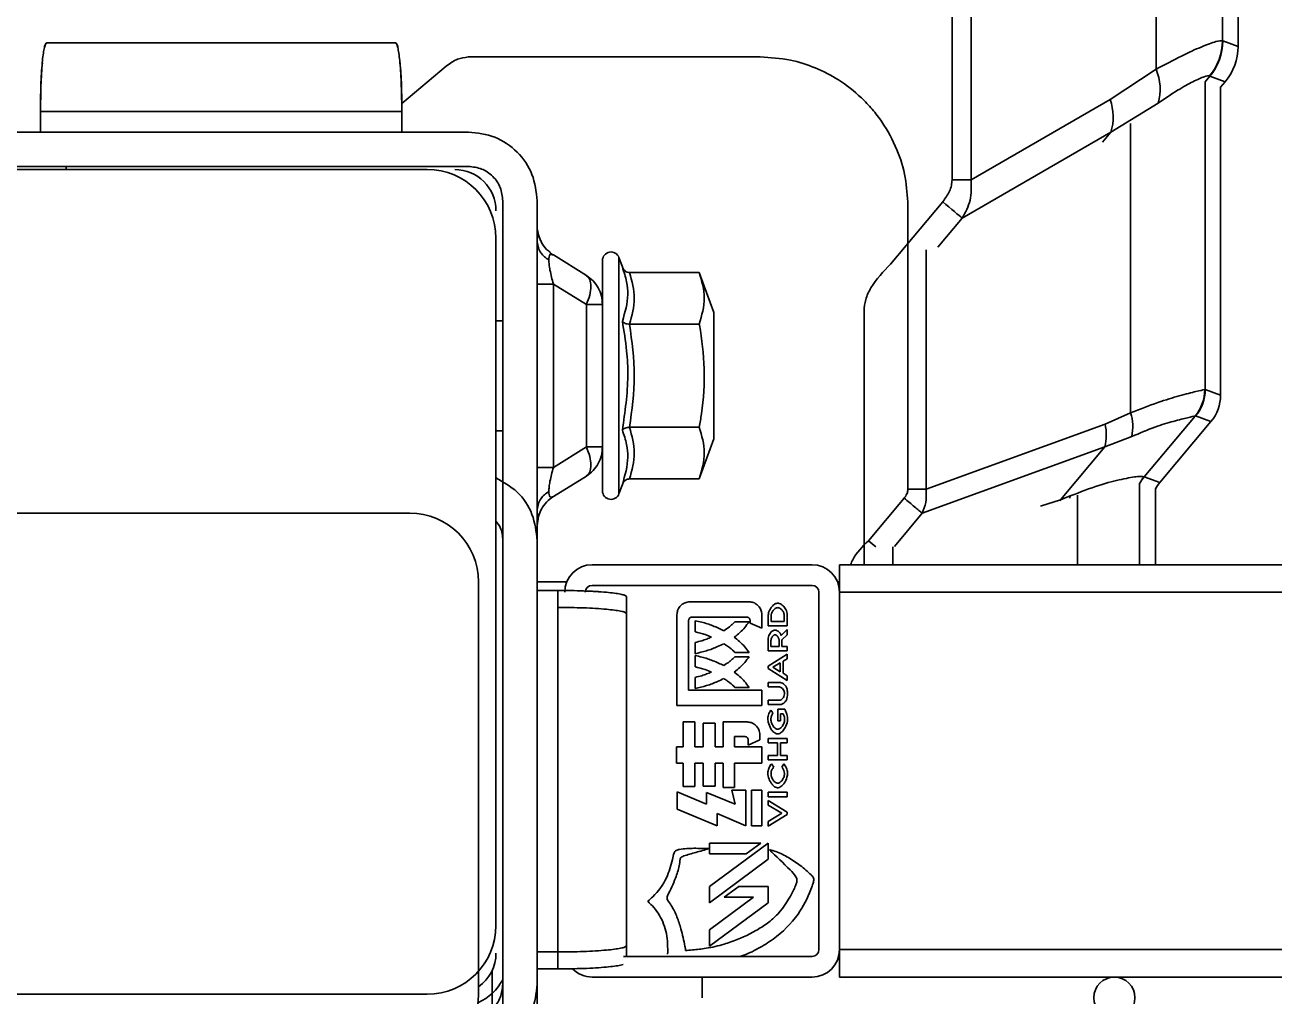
# Model space of a CAD drawing. Header units: millimetres. Extents: x 0 to 420, y 0 to 297.
# Drawn here: x 267.987 to 268.896, y 150.846 to 151.552 of the extents above; entities that cross this region are included whole.
import ezdxf

# ---------------------------------------------------------------- set-up
doc = ezdxf.new("R2010")
doc.units = ezdxf.units.MM

msp = doc.modelspace()

# ---------------------------------------------------------------- linework, layer by layer
at = {"color": 7, "linetype": 'Continuous', "lineweight": 35}
for p, q in [((268.86976, 151.53684), (268.86976, 151.8073)), ((268.81007, 151.5202), (268.81007, 151.76843)), ((268.85837, 151.76843), (268.85837, 151.54103)), ((268.66165, 151.43981), (268.66165, 151.65232)), ((268.67558, 151.43981), (268.67558, 151.65232)), ((268.25661, 151.53958), (268.00282, 151.53958)), ((268.25661, 151.53958), (268.25671, 151.53958)), ((268.85862, 151.54089), (268.85837, 151.54103)), ((268.85862, 151.54089), (268.86976, 151.53684)), ((268.52207, 151.52918), (268.30956, 151.52918)), ((268.2936, 151.52243), (268.26121, 151.49525)), ((268.77678, 151.49824), (268.81007, 151.5202)), ((268.8459, 151.5112), (268.84927, 151.51522)), ((268.8459, 151.51119), (268.8459, 151.28726)), ((268.84927, 151.51522), (268.849, 151.51537)), ((268.84927, 151.51522), (268.86042, 151.51116)), ((268.85704, 151.50714), (268.86042, 151.51116)), ((268.85704, 151.2832), (268.85704, 151.50714)), ((268.67558, 151.43981), (268.77678, 151.49824)), ((268.7773, 151.47442), (268.81155, 151.49557)), ((267.99821, 151.48958), (268.26121, 151.48958)), ((267.99821, 151.48958), (267.99821, 151.47458)), ((268.26121, 151.48958), (268.26121, 151.47458)), ((268.26131, 151.48958), (268.26131, 151.47458)), ((267.94976, 151.47458), (268.30976, 151.47458)), ((268.66908, 151.41195), (268.7773, 151.47442)), ((268.77116, 151.4671), (268.7773, 151.47442)), ((268.7916, 151.27031), (268.7916, 151.4809)), ((268.30976, 151.44958), (267.94976, 151.44958)), ((268.27976, 151.4473), (267.97976, 151.4473)), ((268.01704, 151.44958), (268.01704, 151.4473)), ((268.01704, 151.4473), (268.01704, 151.44958)), ((268.66165, 151.43981), (268.67558, 151.43981)), ((268.33476, 151.42458), (268.33476, 150.85458)), ((268.35976, 151.42458), (268.35976, 150.85458)), ((268.61685, 151.37852), (268.65489, 151.42385)), ((268.62952, 151.21469), (268.62952, 151.42116)), ((268.65126, 151.39071), (268.66908, 151.41195)), ((268.36126, 151.39725), (268.35994, 151.40345)), ((268.32976, 150.8973), (268.32976, 151.3973)), ((268.36225, 151.39555), (268.36046, 151.4004)), ((268.37076, 151.38559), (268.369, 151.38701)), ((268.37099, 151.38522), (268.37152, 151.38521)), ((268.37152, 151.38521), (268.39551, 151.37022)), ((268.42174, 151.37642), (268.41926, 151.38323)), ((268.41926, 151.21137), (268.41926, 151.38323)), ((268.6427, 151.21469), (268.6427, 151.38882)), ((268.40726, 151.34902), (268.40726, 151.38111)), ((268.42695, 151.37235), (268.47769, 151.37235)), ((268.48826, 151.3433), (268.47769, 151.37235)), ((268.37152, 151.36401), (268.37152, 151.23054)), ((268.37152, 151.36401), (268.39551, 151.34902)), ((268.39551, 151.24554), (268.39551, 151.34902)), ((268.39551, 151.34902), (268.40726, 151.34902)), ((268.40726, 151.24554), (268.40726, 151.34902)), ((268.48826, 151.3433), (268.48826, 151.2513)), ((268.59759, 151.1598), (268.59759, 151.34429)), ((268.33476, 151.3373), (268.32976, 151.3373)), ((268.42695, 151.33483), (268.47769, 151.33483)), ((268.84551, 151.28725), (268.8459, 151.28726)), ((268.8459, 151.28726), (268.85704, 151.2832)), ((268.77303, 151.26213), (268.7916, 151.27031)), ((268.8015, 151.22381), (268.83857, 151.26799)), ((268.83857, 151.26799), (268.83889, 151.268)), ((268.83889, 151.268), (268.85003, 151.26394)), ((268.32976, 151.2573), (268.33476, 151.2573)), ((268.42695, 151.25977), (268.47769, 151.25977)), ((268.6427, 151.21469), (268.77303, 151.26213)), ((268.81288, 151.21967), (268.85003, 151.26394)), ((268.47769, 151.22224), (268.48826, 151.2513)), ((268.7729, 151.24564), (268.7924, 151.25304)), ((268.37152, 151.23054), (268.39551, 151.24554)), ((268.39551, 151.24554), (268.40726, 151.24554)), ((268.40726, 151.21348), (268.40726, 151.24554)), ((268.63991, 151.19724), (268.7729, 151.24564)), ((268.7729, 151.24564), (268.74044, 151.20696)), ((268.37152, 151.20934), (268.39551, 151.22434)), ((268.42695, 151.22224), (268.47769, 151.22224)), ((268.80142, 151.22385), (268.8015, 151.22381)), ((268.81288, 151.21967), (268.8015, 151.22381)), ((268.41926, 151.21137), (268.42174, 151.21818)), ((268.75288, 151.1598), (268.75288, 151.21029)), ((268.79817, 151.1598), (268.79817, 151.21924)), ((268.80976, 151.21495), (268.80976, 151.1598)), ((268.60083, 151.17726), (268.62682, 151.20823)), ((268.74044, 151.20696), (268.72606, 151.20234)), ((268.74044, 151.20696), (268.74022, 151.20619)), ((268.74044, 151.20696), (268.74771, 151.20984)), ((268.74771, 151.20984), (268.74731, 151.2083)), ((268.26704, 151.1973), (267.76704, 151.1973)), ((268.36038, 151.19513), (268.35976, 151.18819)), ((268.35994, 151.1911), (268.36126, 151.19731)), ((268.36014, 151.19109), (268.36043, 151.19342)), ((268.36046, 151.19416), (268.36224, 151.199)), ((268.61967, 151.17312), (268.63991, 151.19724)), ((268.33476, 150.8173), (268.33476, 151.1773)), ((268.35976, 151.1773), (268.35976, 150.8173)), ((268.60083, 151.17726), (268.60617, 151.17279)), ((268.61849, 151.1598), (268.61849, 151.17288)), ((268.55976, 151.1598), (268.39976, 151.1598)), ((274.17976, 151.1598), (268.57976, 151.1598)), ((268.57976, 151.1398), (268.57976, 151.1598)), ((268.31704, 150.8473), (268.31704, 151.1473)), ((268.35976, 151.1473), (268.38122, 151.1473)), ((268.38122, 151.1473), (268.35976, 151.1473)), ((268.5783, 151.1473), (268.57976, 151.1473)), ((268.57976, 151.1473), (268.5783, 151.1473)), ((268.37476, 151.14109), (268.35976, 151.14109)), ((268.37476, 151.14109), (268.37999, 151.141)), ((268.37476, 151.14109), (268.37476, 150.87809)), ((268.55976, 151.1448), (268.39976, 151.1448)), ((268.56476, 150.8798), (268.56476, 151.1398)), ((268.57976, 150.8798), (268.57976, 151.1398)), ((274.17976, 151.1398), (268.57976, 151.1398)), ((268.57976, 150.8798), (268.57976, 151.1398)), ((268.42476, 150.8827), (268.42476, 151.13649)), ((268.47085, 151.13281), (268.51389, 151.13281)), ((268.46142, 151.05744), (268.46142, 151.12338)), ((268.51209, 151.12175), (268.47256, 151.12175)), ((268.52324, 151.12338), (268.52324, 151.11369)), ((268.5278, 151.11543), (268.5278, 151.12247)), ((268.52997, 151.11858), (268.52997, 151.12247)), ((268.53958, 151.12278), (268.53958, 151.11858)), ((268.54175, 151.12307), (268.54175, 151.11543)), ((268.46991, 151.11901), (268.46991, 151.0685)), ((268.47462, 151.11095), (268.47462, 151.11909)), ((268.50369, 151.11823), (268.51389, 151.11823)), ((268.51475, 151.11721), (268.51475, 151.11901)), ((268.52324, 151.11369), (268.51475, 151.11721)), ((268.54175, 151.11543), (268.5278, 151.11543)), ((268.53958, 151.11858), (268.52997, 151.11858)), ((268.5374, 151.10831), (268.54175, 151.11277)), ((268.54175, 151.11277), (268.54175, 151.10888)), ((268.47462, 151.09508), (268.47462, 151.10332)), ((268.5278, 151.09715), (268.5278, 151.10513)), ((268.52985, 151.10038), (268.52985, 151.10463)), ((268.53593, 151.10408), (268.53593, 151.10038)), ((268.54175, 151.10888), (268.53787, 151.1051)), ((268.53789, 151.10421), (268.53789, 151.10038)), ((268.47462, 151.08548), (268.47462, 151.09371)), ((268.51389, 151.09603), (268.50369, 151.09603)), ((268.50369, 151.09277), (268.51389, 151.09277)), ((268.54175, 151.09715), (268.5278, 151.09715)), ((268.5278, 151.08601), (268.54175, 151.09475)), ((268.53593, 151.10038), (268.52985, 151.10038)), ((268.53789, 151.10038), (268.54175, 151.10038)), ((268.54175, 151.10038), (268.54175, 151.09715)), ((268.54175, 151.09475), (268.54175, 151.09137)), ((268.5278, 151.08435), (268.5278, 151.08601)), ((268.54175, 151.07561), (268.5278, 151.08435)), ((268.53122, 151.08517), (268.53668, 151.0884)), ((268.53668, 151.08196), (268.53122, 151.08517)), ((268.53668, 151.0884), (268.53668, 151.08196)), ((268.54175, 151.09137), (268.53866, 151.08953)), ((268.53866, 151.08953), (268.53866, 151.08081)), ((268.47462, 151.0697), (268.47462, 151.07785)), ((268.5278, 151.07411), (268.53615, 151.07411)), ((268.5278, 151.07096), (268.5278, 151.07411)), ((268.53866, 151.08081), (268.54175, 151.07902)), ((268.54175, 151.07902), (268.54175, 151.07561)), ((268.46991, 151.0685), (268.52324, 151.0685)), ((268.51389, 151.07056), (268.50369, 151.07056)), ((268.52324, 151.0685), (268.52324, 151.05744)), ((268.53556, 151.07096), (268.5278, 151.07096)), ((268.52324, 151.05744), (268.46142, 151.05744)), ((268.5278, 151.06116), (268.53556, 151.06116)), ((268.5278, 151.05801), (268.5278, 151.06116)), ((268.53615, 151.05801), (268.5278, 151.05801)), ((268.52968, 151.05396), (268.53134, 151.05194)), ((268.53488, 151.05464), (268.53985, 151.05464)), ((268.53488, 151.04619), (268.53488, 151.05464)), ((268.53688, 151.05139), (268.53688, 151.04619)), ((268.53866, 151.05139), (268.53688, 151.05139)), ((268.46596, 151.04544), (268.47436, 151.04544)), ((268.46596, 151.02743), (268.46596, 151.04544)), ((268.47436, 151.04544), (268.47436, 151.02743)), ((268.48046, 151.04458), (268.48921, 151.04458)), ((268.48046, 151.02743), (268.48046, 151.04458)), ((268.48921, 151.04458), (268.48921, 151.02743)), ((268.49496, 151.04544), (268.51243, 151.04544)), ((268.49496, 151.02743), (268.49496, 151.04544)), ((268.53688, 151.04619), (268.53488, 151.04619)), ((268.50336, 151.03472), (268.50336, 151.02743)), ((268.51098, 151.03472), (268.50336, 151.03472)), ((268.52178, 151.03232), (268.51338, 151.02863)), ((268.51338, 151.02863), (268.51338, 151.03206)), ((268.52178, 151.03609), (268.52178, 151.03232)), ((268.5278, 151.0335), (268.54175, 151.0335)), ((268.5278, 151.03035), (268.5278, 151.0335)), ((268.53472, 151.03035), (268.5278, 151.03035)), ((268.53472, 151.02113), (268.53472, 151.03035)), ((268.53678, 151.03035), (268.53678, 151.02113)), ((268.54175, 151.03035), (268.53678, 151.03035)), ((268.54175, 151.0335), (268.54175, 151.03035)), ((268.46107, 151.02743), (268.46596, 151.02743)), ((268.46107, 151.01552), (268.46107, 151.02743)), ((268.47436, 151.02743), (268.48046, 151.02743)), ((268.48921, 151.02743), (268.49496, 151.02743)), ((268.50336, 151.02743), (268.52324, 151.02743)), ((268.52324, 151.02743), (268.52324, 151.01552)), ((268.5278, 151.01798), (268.5278, 151.02113)), ((268.5278, 151.02113), (268.53472, 151.02113)), ((268.53678, 151.02113), (268.54175, 151.02113)), ((268.54175, 151.02113), (268.54175, 151.01798)), ((268.46596, 151.01552), (268.46107, 151.01552)), ((268.46596, 150.99854), (268.46596, 151.01552)), ((268.47436, 151.01552), (268.47436, 150.99854)), ((268.48046, 151.01552), (268.47436, 151.01552)), ((268.48046, 150.99862), (268.48046, 151.01552)), ((268.48921, 151.01552), (268.48921, 150.99862)), ((268.49496, 151.01552), (268.48921, 151.01552)), ((268.49496, 150.99777), (268.49496, 151.01552)), ((268.50336, 151.01552), (268.50336, 150.99777)), ((268.52324, 151.01552), (268.50336, 151.01552)), ((268.54175, 151.01798), (268.5278, 151.01798)), ((268.53033, 151.01495), (268.53188, 151.01246)), ((268.53769, 151.01246), (268.53924, 151.01495)), ((268.46159, 150.9819), (268.46159, 150.99451)), ((268.46159, 150.99451), (268.48285, 150.98568)), ((268.47436, 150.99854), (268.46596, 150.99854)), ((268.48921, 150.99862), (268.48046, 150.99862)), ((268.48285, 150.99417), (268.50371, 150.98568)), ((268.48285, 150.98568), (268.48285, 150.99417)), ((268.50336, 150.99777), (268.49496, 150.99777)), ((268.50131, 150.99588), (268.51151, 150.99588)), ((268.50371, 150.98568), (268.50131, 150.99588)), ((268.51151, 150.99588), (268.51151, 150.9699)), ((268.51559, 150.99588), (268.52322, 150.99588)), ((268.51559, 150.9699), (268.51559, 150.99588)), ((268.52322, 150.99588), (268.52322, 150.9699)), ((268.5278, 150.99426), (268.54175, 150.99426)), ((268.5278, 150.991), (268.5278, 150.99426)), ((268.54175, 150.99426), (268.54175, 150.991)), ((268.54175, 150.991), (268.5278, 150.991)), ((268.5278, 150.98837), (268.54175, 150.97976)), ((268.5278, 150.98485), (268.5278, 150.98837)), ((268.53771, 150.97897), (268.5278, 150.98485)), ((268.49065, 150.9699), (268.46159, 150.9819)), ((268.49065, 150.97873), (268.49065, 150.9699)), ((268.51151, 150.9699), (268.49065, 150.97873)), ((268.5278, 150.97311), (268.53771, 150.97897)), ((268.54175, 150.97821), (268.5278, 150.96959)), ((268.54175, 150.97976), (268.54175, 150.97821)), ((268.52322, 150.9699), (268.51559, 150.9699)), ((268.5278, 150.96959), (268.5278, 150.97311)), ((268.48519, 150.95734), (268.52244, 150.95734)), ((268.48519, 150.94945), (268.48519, 150.95734)), ((268.48519, 150.92577), (268.52777, 150.95734)), ((268.52244, 150.95734), (268.5118, 150.94945)), ((268.52777, 150.95734), (268.52777, 150.94551)), ((268.5118, 150.94945), (268.48519, 150.94945)), ((268.52777, 150.94551), (268.48519, 150.91393)), ((268.48519, 150.91393), (268.48519, 150.92577)), ((268.49584, 150.91788), (268.50648, 150.92577)), ((268.50648, 150.92577), (268.52777, 150.92577)), ((268.52777, 150.92577), (268.52777, 150.91393)), ((268.48519, 150.8942), (268.51712, 150.91788)), ((268.52777, 150.91393), (268.48519, 150.88236)), ((268.51712, 150.91788), (268.49584, 150.91788)), ((268.48519, 150.88236), (268.48519, 150.8942)), ((268.37476, 150.87809), (268.35976, 150.87809)), ((268.37476, 150.87809), (268.37476, 150.86575)), ((268.42246, 150.8748), (268.55976, 150.8748)), ((268.42476, 150.8748), (268.42476, 150.88268)), ((268.57976, 150.8748), (268.57913, 150.8748)), ((274.17976, 150.8798), (268.57976, 150.8798)), ((268.57976, 150.8598), (268.57976, 150.8798)), ((268.32704, 150.86482), (268.32704, 150.83664)), ((268.37476, 150.86575), (268.35976, 150.86575)), ((268.39976, 150.8598), (268.55976, 150.8598)), ((268.47976, 150.8598), (268.47976, 150.8448)), ((274.17976, 150.8598), (268.57976, 150.8598)), ((267.97976, 150.8473), (268.27976, 150.8473))]:
    msp.add_line(p, q, dxfattribs=at)
at = {"color": 7, "linetype": 'Continuous', "lineweight": 35, "flags": 128}
msp.add_lwpolyline([(268.65489, 151.42385), (268.65715, 151.42196), (268.65936, 151.4201), (268.66148, 151.41833), (268.66345, 151.41668), (268.66523, 151.41518), (268.66678, 151.41388), (268.66808, 151.41279), (268.66908, 151.41195)], dxfattribs=at)
at = {"color": 7, "linetype": 'Continuous', "lineweight": 35}
msp.add_circle((268.77976, 150.8448), 0.015, dxfattribs=at)
for centre, radius, start, end in [((268.81831, 151.54112), 0.04006, 320.00758, 359.87308), ((268.81856, 151.54093), 0.04006, 320.05864, 359.94136), ((268.77772, 151.50589), 0.03537, 343.03769, 23.86274), ((268.73875, 151.4855), 0.04011, 343.96572, 18.51635), ((268.27976, 151.3973), 0.05, 0, 90), ((268.29976, 151.4173), 0.03, 0, 90), ((268.41345, 151.38111), 0.00619, 20, 180), ((268.81551, 151.28717), 0.03, 320.25006, 0.14099), ((268.81586, 151.28729), 0.03004, 320.05864, 359.94136), ((268.76016, 151.26019), 0.03303, 347.49811, 17.84278), ((268.73759, 151.25417), 0.03632, 346.42985, 12.66321), ((268.82061, 151.20777), 0.02504, 140.0381, 152.99925), ((268.8207, 151.20774), 0.02503, 140.05776, 153.02961), ((268.41345, 151.21348), 0.00619, 180, 340), ((268.26704, 151.1473), 0.05, 0, 90), ((268.39976, 151.1398), 0.02, 90, 180), ((268.55976, 151.1398), 0.02, 0, 90), ((268.39976, 151.1398), 0.005, 90, 180), ((268.55976, 151.1398), 0.005, 0, 90), ((268.27976, 150.8973), 0.05, 270, 0), ((268.29976, 150.8773), 0.03, 305.17146, 0), ((268.55976, 150.8798), 0.02, 270, 0), ((268.55976, 150.8798), 0.005, 270, 0), ((268.39976, 150.8798), 0.02, 224.10843, 270), ((268.29976, 150.8773), 0.04, 295.59575, 331.04498), ((268.26704, 150.8473), 0.05, 270, 0)]:
    msp.add_arc(centre, radius, start, end, dxfattribs=at)
for centre, major_axis, start_param, end_param in [((268.82971, 151.53688), (0.03765, -0.0137), 5.934618, 6.631752), ((268.827, 151.28323), (0.02823, -0.01028), 5.934618, 6.631752), ((268.83208, 151.2036), (0.02353, -0.00856), 2.793026, 3.019742)]:
    msp.add_ellipse(centre, major_axis=major_axis, ratio=0.998448, start_param=start_param, end_param=end_param, dxfattribs=at)
for points, knots in [([(268.00282, 151.53958), (268.00244, 151.53929), (268.00179, 151.53879), (268.00065, 151.53436), (267.99969, 151.52723), (267.99896, 151.5173), (267.99838, 151.50568), (267.99828, 151.49596), (267.99821, 151.48958)], [0, 0, 0, 0, 0.157309, 0.270586, 0.50035, 0.630794, 0.757716, 1, 1, 1, 1]), ([(268.00102, 151.53516), (268.00128, 151.53626), (268.00189, 151.53888), (268.00254, 151.53932), (268.00291, 151.53958)], [0, 0, 0, 0, 0.418606, 1, 1, 1, 1]), ([(268.26121, 151.48958), (268.26115, 151.49596), (268.26105, 151.50568), (268.26047, 151.5173), (268.25974, 151.52723), (268.25878, 151.53436), (268.25764, 151.53879), (268.25699, 151.53929), (268.25661, 151.53958)], [0, 0, 0, 0, 0.242279, 0.369203, 0.49965, 0.729414, 0.842683, 1, 1, 1, 1]), ([(268.25671, 151.53958), (268.25709, 151.53932), (268.25774, 151.53888), (268.25835, 151.53626), (268.2586, 151.53516)], [0, 0, 0, 0, 0.581362, 1, 1, 1, 1]), ([(268.81007, 151.5202), (268.81648, 151.52363), (268.82905, 151.53036), (268.84392, 151.53696), (268.85488, 151.54104), (268.8572, 151.54103), (268.85837, 151.54103)], [0, 0, 0, 0, 0.245129, 0.480308, 0.739086, 1, 1, 1, 1]), ([(268.30956, 151.52918), (268.30691, 151.52882), (268.30101, 151.52802), (268.29623, 151.52442), (268.2936, 151.52243)], [0, 0, 0, 0, 0.448587, 1, 1, 1, 1]), ([(268.62952, 151.42116), (268.62914, 151.42794), (268.62836, 151.44182), (268.62187, 151.46257), (268.61303, 151.47905), (268.60369, 151.49125), (268.59354, 151.50196), (268.57989, 151.51263), (268.56231, 151.52168), (268.54314, 151.52788), (268.52944, 151.52873), (268.52207, 151.52918)], [0, 0, 0, 0, 0.120461, 0.246403, 0.382818, 0.450919, 0.519058, 0.644752, 0.756806, 0.869265, 1, 1, 1, 1]), ([(267.99831, 151.48958), (267.99838, 151.49594), (267.99848, 151.50564), (267.99905, 151.51737), (267.99945, 151.5224), (267.99966, 151.52496)], [0, 0, 0, 0, 0.484898, 0.738922, 1, 1, 1, 1]), ([(268.25996, 151.52496), (268.26017, 151.5224), (268.26058, 151.51737), (268.26114, 151.50565), (268.26124, 151.49594), (268.26131, 151.48958)], [0, 0, 0, 0, 0.261071, 0.515092, 1, 1, 1, 1]), ([(268.849, 151.51537), (268.84805, 151.51542), (268.84618, 151.51552), (268.83761, 151.51168), (268.82617, 151.50542), (268.81649, 151.49889), (268.81155, 151.49557)], [0, 0, 0, 0, 0.267138, 0.52122, 0.755952, 1, 1, 1, 1]), ([(268.65489, 151.42385), (268.65669, 151.42632), (268.65936, 151.42998), (268.66134, 151.4356), (268.66155, 151.43845), (268.66165, 151.43981)], [0, 0, 0, 0, 0.51551, 0.767405, 1, 1, 1, 1]), ([(268.66908, 151.41195), (268.67137, 151.41616), (268.676, 151.42472), (268.67572, 151.43473), (268.67558, 151.43981)], [0, 0, 0, 0, 0.492397, 1, 1, 1, 1]), ([(268.35976, 151.39464), (268.36027, 151.3918), (268.36118, 151.38673), (268.36606, 151.38302), (268.36821, 151.38139)], [0, 0, 0, 0, 0.559996, 1, 1, 1, 1]), ([(268.36913, 151.38716), (268.36827, 151.38782), (268.36576, 151.38975), (268.36345, 151.39276), (268.36254, 151.39517), (268.36237, 151.39561)], [0, 0, 0, 0, 0.294463, 0.87052, 1, 1, 1, 1]), ([(268.36821, 151.38139), (268.36825, 151.38225), (268.36835, 151.38405), (268.3692, 151.38587), (268.37028, 151.38548), (268.37099, 151.38522)], [0, 0, 0, 0, 0.243902, 0.508229, 1, 1, 1, 1]), ([(268.37152, 151.36401), (268.37061, 151.36737), (268.36932, 151.37215), (268.36835, 151.37817), (268.36825, 151.38035), (268.36821, 151.38139)], [0, 0, 0, 0, 0.5516135, 0.7848249, 1, 1, 1, 1]), ([(268.42174, 151.33686), (268.42365, 151.34334), (268.42644, 151.35279), (268.42504, 151.36616), (268.4229, 151.37281), (268.42174, 151.37642)], [0, 0, 0, 0, 0.499729, 0.72853, 1, 1, 1, 1]), ([(268.42695, 151.37235), (268.4264, 151.37241), (268.42529, 151.37253), (268.42378, 151.37342), (268.42255, 151.37471), (268.42196, 151.37582), (268.42175, 151.3764), (268.42174, 151.37642)], [0, 0, 0, 0, 0.23614, 0.471311, 0.732321, 0.993287, 1, 1, 1, 1]), ([(268.59759, 151.34429), (268.59785, 151.34714), (268.5984, 151.35309), (268.60435, 151.36538), (268.61167, 151.37308), (268.61685, 151.37852)], [0, 0, 0, 0, 0.211639, 0.442849, 1, 1, 1, 1]), ([(268.47769, 151.37235), (268.4795, 151.36621), (268.48318, 151.3537), (268.47954, 151.34119), (268.47769, 151.33483)], [0, 0, 0, 0, 0.491212, 1, 1, 1, 1]), ([(268.42174, 151.25774), (268.42365, 151.27092), (268.42644, 151.29011), (268.42503, 151.31668), (268.4229, 151.32976), (268.42174, 151.33686)], [0, 0, 0, 0, 0.500435, 0.728855, 1, 1, 1, 1]), ([(268.42174, 151.33686), (268.42175, 151.33685), (268.42196, 151.33656), (268.42255, 151.336), (268.42378, 151.33536), (268.42529, 151.33492), (268.4264, 151.33486), (268.42695, 151.33483)], [0, 0, 0, 0, 0.0067129, 0.2676791, 0.5286892, 0.7638601, 1, 1, 1, 1]), ([(268.42695, 151.33483), (268.42866, 151.32234), (268.4321, 151.29732), (268.42867, 151.2723), (268.42695, 151.25977)], [0, 0, 0, 0, 0.499238, 1, 1, 1, 1]), ([(268.47769, 151.33483), (268.47773, 151.33459), (268.47967, 151.32388), (268.48228, 151.30214), (268.48066, 151.27713), (268.47825, 151.26307), (268.47769, 151.25977)], [0, 0, 0, 0, 0.009604, 0.432631, 0.866873, 1, 1, 1, 1]), ([(268.7916, 151.27031), (268.79842, 151.27298), (268.81189, 151.27825), (268.82804, 151.28299), (268.84061, 151.28619), (268.84383, 151.28689), (268.84551, 151.28725)], [0, 0, 0, 0, 0.238868, 0.471709, 0.726257, 1, 1, 1, 1]), ([(268.83857, 151.26799), (268.83714, 151.2677), (268.83438, 151.26715), (268.82359, 151.26446), (268.80978, 151.26036), (268.79821, 151.25549), (268.7924, 151.25304)], [0, 0, 0, 0, 0.27715, 0.53382, 0.766156, 1, 1, 1, 1]), ([(268.42174, 151.25774), (268.42175, 151.25775), (268.42196, 151.25804), (268.42255, 151.25859), (268.42378, 151.25923), (268.42529, 151.25968), (268.4264, 151.25974), (268.42695, 151.25977)], [0, 0, 0, 0, 0.0067129, 0.2676791, 0.5286892, 0.7638601, 1, 1, 1, 1]), ([(268.42174, 151.21818), (268.42365, 151.22486), (268.42644, 151.23459), (268.42504, 151.24779), (268.4229, 151.25424), (268.42174, 151.25774)], [0, 0, 0, 0, 0.499729, 0.72853, 1, 1, 1, 1]), ([(268.47769, 151.25977), (268.4795, 151.25363), (268.48318, 151.24112), (268.47954, 151.22861), (268.47769, 151.22224)], [0, 0, 0, 0, 0.491212, 1, 1, 1, 1]), ([(268.36821, 151.21317), (268.36825, 151.21421), (268.36835, 151.21638), (268.36932, 151.2224), (268.37061, 151.22718), (268.37152, 151.23054)], [0, 0, 0, 0, 0.215184, 0.448387, 1, 1, 1, 1]), ([(268.32976, 151.22291), (268.33518, 151.21987), (268.34632, 151.21363), (268.35747, 151.19684), (268.359, 151.18381), (268.35976, 151.1773)], [0, 0, 0, 0, 0.321257, 0.660629, 1, 1, 1, 1]), ([(268.42174, 151.21818), (268.42175, 151.21819), (268.42196, 151.21878), (268.42255, 151.21989), (268.42378, 151.22117), (268.42529, 151.22206), (268.4264, 151.22218), (268.42695, 151.22224)], [0, 0, 0, 0, 0.0067129, 0.2676791, 0.5286892, 0.7638601, 1, 1, 1, 1]), ([(268.74771, 151.20984), (268.75493, 151.21264), (268.76932, 151.21822), (268.78603, 151.2223), (268.79783, 151.22429), (268.80024, 151.224), (268.80142, 151.22385)], [0, 0, 0, 0, 0.2476176, 0.4930797, 0.7511019, 1, 1, 1, 1]), ([(268.35976, 151.19992), (268.36027, 151.20276), (268.36118, 151.20782), (268.36606, 151.21153), (268.36821, 151.21317)], [0, 0, 0, 0, 0.559996, 1, 1, 1, 1]), ([(268.37152, 151.20934), (268.37061, 151.20899), (268.36932, 151.2085), (268.36835, 151.2105), (268.36825, 151.2123), (268.36821, 151.21317)], [0, 0, 0, 0, 0.5516135, 0.7848249, 1, 1, 1, 1]), ([(268.62952, 151.21469), (268.62948, 151.21414), (268.6294, 151.213), (268.62863, 151.21072), (268.62755, 151.20924), (268.62682, 151.20823)], [0, 0, 0, 0, 0.232062, 0.478453, 1, 1, 1, 1]), ([(268.6427, 151.21469), (268.6407, 151.21469), (268.63675, 151.21469), (268.63191, 151.21469), (268.62952, 151.21469)], [0, 0, 0, 0, 0.5069628, 1, 1, 1, 1]), ([(268.63991, 151.19724), (268.64095, 151.19978), (268.64318, 151.20521), (268.64287, 151.21139), (268.6427, 151.21469)], [0, 0, 0, 0, 0.466493, 1, 1, 1, 1]), ([(268.36074, 151.19486), (268.36137, 151.1967), (268.36269, 151.20054), (268.36642, 151.20559), (268.36982, 151.20809), (268.37152, 151.20934)], [0, 0, 0, 0, 0.315477, 0.657739, 1, 1, 1, 1]), ([(268.63991, 151.19724), (268.63917, 151.19787), (268.63764, 151.19914), (268.63441, 151.20186), (268.63072, 151.20495), (268.6281, 151.20715), (268.62682, 151.20823)], [0, 0, 0, 0, 0.245847, 0.499999, 0.754151, 1, 1, 1, 1]), ([(268.32976, 151.1915), (268.33092, 151.19001), (268.33409, 151.1859), (268.3345, 151.18064), (268.33476, 151.1773)], [0, 0, 0, 0, 0.363654, 1, 1, 1, 1]), ([(268.58772, 151.1598), (268.58824, 151.16102), (268.59108, 151.1678), (268.59644, 151.173), (268.60083, 151.17726)], [0, 0, 0, 0, 0.180573, 1, 1, 1, 1]), ([(268.42476, 151.13649), (268.42447, 151.13687), (268.42398, 151.13751), (268.41955, 151.13866), (268.41242, 151.13962), (268.40249, 151.14035), (268.39086, 151.14093), (268.38114, 151.14103), (268.37476, 151.14109)], [0, 0, 0, 0, 0.157309, 0.270586, 0.50035, 0.630794, 0.757716, 1, 1, 1, 1]), ([(268.39493, 151.14068), (268.39741, 151.14057), (268.40299, 151.14033), (268.41239, 151.13961), (268.41955, 151.13866), (268.42398, 151.13751), (268.42447, 151.13687), (268.42476, 151.13649)], [0, 0, 0, 0, 0.142804, 0.32007, 0.632298, 0.78622, 1, 1, 1, 1]), ([(268.42476, 151.12414), (268.42447, 151.12452), (268.42398, 151.12517), (268.41955, 151.12631), (268.41242, 151.12727), (268.40249, 151.128), (268.39086, 151.12858), (268.38114, 151.12868), (268.37476, 151.12875)], [0, 0, 0, 0, 0.157309, 0.270586, 0.50035, 0.630794, 0.757716, 1, 1, 1, 1]), ([(268.46142, 151.12338), (268.46152, 151.12447), (268.46173, 151.12665), (268.46341, 151.1295), (268.46584, 151.1316), (268.46846, 151.13267), (268.47018, 151.13277), (268.47085, 151.13281)], [0, 0, 0, 0, 0.220827, 0.440436, 0.651052, 0.864309, 1, 1, 1, 1]), ([(268.51389, 151.13281), (268.51496, 151.13271), (268.51709, 151.13251), (268.51987, 151.13085), (268.52198, 151.12847), (268.52309, 151.12583), (268.52319, 151.12407), (268.52324, 151.12338)], [0, 0, 0, 0, 0.217033, 0.432668, 0.640579, 0.859649, 1, 1, 1, 1]), ([(268.5278, 151.12247), (268.52789, 151.12331), (268.52813, 151.12554), (268.52963, 151.12837), (268.53154, 151.13051), (268.53317, 151.13152), (268.53462, 151.13187), (268.53611, 151.13165), (268.53791, 151.13068), (268.53991, 151.12859), (268.54143, 151.12587), (268.54167, 151.12383), (268.54175, 151.12307)], [0, 0, 0, 0, 0.103068, 0.272975, 0.380129, 0.450745, 0.504132, 0.557726, 0.630958, 0.750137, 0.907593, 1, 1, 1, 1]), ([(268.52997, 151.12247), (268.53005, 151.12306), (268.53022, 151.12454), (268.53128, 151.12641), (268.5326, 151.1278), (268.53377, 151.12845), (268.53479, 151.12864), (268.53586, 151.12844), (268.53716, 151.12769), (268.53844, 151.12627), (268.53938, 151.12451), (268.53952, 151.12327), (268.53958, 151.12278)], [0, 0, 0, 0, 0.107522, 0.269023, 0.38047, 0.452163, 0.50862, 0.565188, 0.646662, 0.775363, 0.910485, 1, 1, 1, 1]), ([(268.47256, 151.12175), (268.47226, 151.12172), (268.47165, 151.12165), (268.47083, 151.12119), (268.47026, 151.12051), (268.46996, 151.11974), (268.46992, 151.11924), (268.46991, 151.11901)], [0, 0, 0, 0, 0.215909, 0.431679, 0.642748, 0.836136, 1, 1, 1, 1]), ([(268.51475, 151.11901), (268.51472, 151.11934), (268.51465, 151.12), (268.51416, 151.12088), (268.51343, 151.12145), (268.51271, 151.12171), (268.51226, 151.12174), (268.51209, 151.12175)], [0, 0, 0, 0, 0.23459, 0.4696301, 0.6836997, 0.8787885, 1, 1, 1, 1]), ([(268.47462, 151.11909), (268.47625, 151.11875), (268.48068, 151.11781), (268.48773, 151.11547), (268.49293, 151.11303), (268.49554, 151.1118)], [0, 0, 0, 0, 0.22528, 0.610558, 1, 1, 1, 1]), ([(268.48663, 151.10709), (268.48509, 151.10773), (268.48237, 151.10885), (268.47837, 151.11019), (268.47587, 151.11069), (268.47462, 151.11095)], [0, 0, 0, 0, 0.395845, 0.696793, 1, 1, 1, 1]), ([(268.49554, 151.1118), (268.49692, 151.11274), (268.49904, 151.11419), (268.50174, 151.11637), (268.50304, 151.11761), (268.50369, 151.11823)], [0, 0, 0, 0, 0.481223, 0.740091, 1, 1, 1, 1]), ([(268.51389, 151.11823), (268.51291, 151.11688), (268.51092, 151.11411), (268.50731, 151.11037), (268.50456, 151.10819), (268.50317, 151.10709)], [0, 0, 0, 0, 0.322508, 0.65906, 1, 1, 1, 1]), ([(268.5278, 151.10513), (268.52788, 151.10591), (268.52809, 151.10776), (268.52921, 151.10992), (268.53058, 151.11141), (268.53167, 151.11207), (268.53274, 151.11228), (268.5339, 151.11209), (268.53529, 151.11135), (268.53665, 151.11007), (268.53716, 151.10886), (268.5374, 151.10831)], [0, 0, 0, 0, 0.147974, 0.353463, 0.450206, 0.530143, 0.591907, 0.65363, 0.750939, 0.887099, 1, 1, 1, 1]), ([(268.47462, 151.10332), (268.47626, 151.10366), (268.47913, 151.10427), (268.48309, 151.10571), (268.48544, 151.10663), (268.48663, 151.10709)], [0, 0, 0, 0, 0.397481, 0.698479, 1, 1, 1, 1]), ([(268.49554, 151.10237), (268.49404, 151.10165), (268.48997, 151.0997), (268.48304, 151.09701), (268.47744, 151.09573), (268.47462, 151.09508)], [0, 0, 0, 0, 0.225097, 0.610128, 1, 1, 1, 1]), ([(268.50369, 151.09603), (268.50245, 151.09715), (268.50055, 151.09886), (268.49778, 151.10092), (268.49629, 151.10189), (268.49554, 151.10237)], [0, 0, 0, 0, 0.484106, 0.741689, 1, 1, 1, 1]), ([(268.50317, 151.10709), (268.50448, 151.10606), (268.50716, 151.10395), (268.5108, 151.10027), (268.51286, 151.09745), (268.51389, 151.09603)], [0, 0, 0, 0, 0.323586, 0.659323, 1, 1, 1, 1]), ([(268.52985, 151.10463), (268.5299, 151.10504), (268.52998, 151.10577), (268.53035, 151.10659), (268.53067, 151.10716), (268.53094, 151.10756), (268.53125, 151.10793), (268.53167, 151.10835), (268.53218, 151.1087), (268.53269, 151.10884), (268.53302, 151.10883), (268.53338, 151.10876), (268.53374, 151.10858), (268.53415, 151.10827), (268.53444, 151.10796), (268.53469, 151.10763), (268.53493, 151.10729), (268.53514, 151.10693), (268.53532, 151.10656), (268.53549, 151.10618), (268.53563, 151.10579), (268.53574, 151.10539), (268.53583, 151.10503), (268.53591, 151.10459), (268.53593, 151.10425), (268.53593, 151.10408)], [0, 0, 0, 0, 0.104931, 0.188559, 0.230252, 0.271948, 0.313654, 0.355384, 0.425825, 0.468883, 0.490273, 0.510955, 0.563746, 0.591003, 0.644663, 0.671402, 0.698138, 0.751654, 0.778385, 0.805115, 0.858613, 0.885344, 0.912077, 0.955815, 1, 1, 1, 1]), ([(268.53787, 151.1051), (268.53788, 151.10503), (268.53789, 151.10488), (268.53789, 151.10458), (268.53789, 151.10436), (268.53789, 151.10421)], [0, 0, 0, 0, 0.253407, 0.506797, 1, 1, 1, 1]), ([(268.47462, 151.09371), (268.47625, 151.09337), (268.48068, 151.09243), (268.48773, 151.09009), (268.49293, 151.08765), (268.49554, 151.08642)], [0, 0, 0, 0, 0.2252791, 0.6105552, 1, 1, 1, 1]), ([(268.49554, 151.08642), (268.49693, 151.08735), (268.49906, 151.08877), (268.50173, 151.09096), (268.50303, 151.09216), (268.50369, 151.09277)], [0, 0, 0, 0, 0.48414, 0.741719, 1, 1, 1, 1]), ([(268.51389, 151.09277), (268.51291, 151.09142), (268.51091, 151.08866), (268.50729, 151.08496), (268.50455, 151.0828), (268.50317, 151.08171)], [0, 0, 0, 0, 0.323845, 0.659773, 1, 1, 1, 1]), ([(268.48663, 151.08171), (268.48507, 151.08231), (268.48234, 151.08338), (268.47836, 151.08473), (268.47587, 151.08523), (268.47462, 151.08548)], [0, 0, 0, 0, 0.396668, 0.697235, 1, 1, 1, 1]), ([(268.47462, 151.07785), (268.47625, 151.07821), (268.47913, 151.07885), (268.48307, 151.08034), (268.48544, 151.08125), (268.48663, 151.08171)], [0, 0, 0, 0, 0.397021, 0.698347, 1, 1, 1, 1]), ([(268.49554, 151.07699), (268.49404, 151.07627), (268.48996, 151.07432), (268.48304, 151.07163), (268.47744, 151.07035), (268.47462, 151.0697)], [0, 0, 0, 0, 0.225098, 0.610129, 1, 1, 1, 1]), ([(268.50369, 151.07056), (268.50246, 151.0717), (268.50057, 151.07344), (268.49777, 151.07549), (268.49629, 151.07649), (268.49554, 151.07699)], [0, 0, 0, 0, 0.482099, 0.740834, 1, 1, 1, 1]), ([(268.50317, 151.08171), (268.50449, 151.08068), (268.50717, 151.07857), (268.51083, 151.07487), (268.51286, 151.07201), (268.51389, 151.07056)], [0, 0, 0, 0, 0.322168, 0.658364, 1, 1, 1, 1]), ([(268.53615, 151.07411), (268.53657, 151.07407), (268.53762, 151.07397), (268.53914, 151.07316), (268.54056, 151.07181), (268.54164, 151.0696), (268.54199, 151.06643), (268.54184, 151.06319), (268.54075, 151.06054), (268.53926, 151.05901), (268.53763, 151.05815), (268.53656, 151.05805), (268.53615, 151.05801)], [0, 0, 0, 0, 0.057396, 0.142461, 0.228893, 0.320305, 0.471061, 0.658867, 0.756094, 0.853964, 0.944424, 1, 1, 1, 1]), ([(268.53556, 151.06116), (268.53591, 151.0612), (268.5367, 151.06129), (268.53789, 151.06203), (268.53895, 151.06324), (268.53968, 151.06489), (268.53978, 151.06666), (268.53924, 151.06834), (268.53832, 151.06969), (268.53717, 151.07057), (268.53622, 151.07092), (268.53571, 151.07095), (268.53556, 151.07096)], [0, 0, 0, 0, 0.075155, 0.16832, 0.291124, 0.415852, 0.54785, 0.661465, 0.788026, 0.890381, 0.967538, 1, 1, 1, 1]), ([(268.53985, 151.05464), (268.54063, 151.05312), (268.54202, 151.05042), (268.54202, 151.04564), (268.5406, 151.04173), (268.53868, 151.03888), (268.537, 151.03742), (268.53568, 151.03681), (268.53447, 151.03671), (268.53318, 151.03707), (268.53148, 151.03822), (268.52938, 151.04089), (268.52779, 151.04464), (268.52745, 151.04883), (268.52834, 151.05186), (268.52934, 151.05342), (268.52968, 151.05396)], [0, 0, 0, 0, 0.120432, 0.213162, 0.331684, 0.413005, 0.455865, 0.488872, 0.514902, 0.540892, 0.583063, 0.658706, 0.781016, 0.867724, 0.954736, 1, 1, 1, 1]), ([(268.53134, 151.05194), (268.53091, 151.05121), (268.53006, 151.04978), (268.52971, 151.04727), (268.53021, 151.04474), (268.53122, 151.04263), (268.53246, 151.04111), (268.53352, 151.04034), (268.53451, 151.04003), (268.53547, 151.0401), (268.53661, 151.04065), (268.53805, 151.04203), (268.5393, 151.04422), (268.54, 151.04697), (268.53963, 151.04943), (268.53895, 151.05081), (268.53866, 151.05139)], [0, 0, 0, 0, 0.08987, 0.176538, 0.263027, 0.362446, 0.423179, 0.470099, 0.500982, 0.532068, 0.57022, 0.633522, 0.742023, 0.836258, 0.931198, 1, 1, 1, 1]), ([(268.51243, 151.04544), (268.5135, 151.04534), (268.51563, 151.04514), (268.51842, 151.04348), (268.52052, 151.0411), (268.52162, 151.03849), (268.52174, 151.03675), (268.52178, 151.03609)], [0, 0, 0, 0, 0.218278, 0.435149, 0.644163, 0.864466, 1, 1, 1, 1]), ([(268.51338, 151.03206), (268.51335, 151.03243), (268.5133, 151.03305), (268.51292, 151.03384), (268.51234, 151.03438), (268.51165, 151.03467), (268.51118, 151.03471), (268.51098, 151.03472)], [0, 0, 0, 0, 0.272758, 0.457842, 0.644353, 0.8509, 1, 1, 1, 1]), ([(268.53924, 151.01495), (268.53997, 151.01398), (268.54141, 151.01206), (268.54211, 151.00853), (268.54156, 151.00464), (268.54006, 151.00137), (268.53809, 150.99901), (268.53655, 150.99793), (268.53513, 150.99751), (268.53377, 150.99763), (268.53215, 150.99843), (268.53012, 151.00043), (268.52826, 151.00382), (268.52736, 151.00789), (268.52806, 151.01161), (268.52929, 151.01376), (268.53017, 151.01477), (268.53033, 151.01495)], [0, 0, 0, 0, 0.08519, 0.168963, 0.246186, 0.360946, 0.418211, 0.462463, 0.491745, 0.521214, 0.557381, 0.617071, 0.720017, 0.827682, 0.905205, 0.982624, 1, 1, 1, 1]), ([(268.53188, 151.01246), (268.53138, 151.01187), (268.53039, 151.01071), (268.52978, 151.0085), (268.52997, 151.00602), (268.53093, 151.00375), (268.53225, 151.00205), (268.53344, 151.0012), (268.53445, 151.00086), (268.53548, 151.00093), (268.53664, 151.0015), (268.53804, 151.00285), (268.53929, 151.00509), (268.53985, 151.00776), (268.53936, 151.01016), (268.53851, 151.01161), (268.53786, 151.01229), (268.53769, 151.01246)], [0, 0, 0, 0, 0.079836, 0.158698, 0.232948, 0.337554, 0.41275, 0.456024, 0.489191, 0.522624, 0.56103, 0.622793, 0.723203, 0.826712, 0.901133, 0.975506, 1, 1, 1, 1]), ([(268.45821, 150.94539), (268.45844, 150.94706), (268.45872, 150.94913), (268.45996, 150.95128), (268.46129, 150.95222), (268.46595, 150.95326), (268.47393, 150.95364), (268.4811, 150.95337), (268.48476, 150.95324)], [0, 0, 0, 0, 0.160025, 0.196998, 0.234195, 0.311686, 0.649476, 1, 1, 1, 1]), ([(268.46635, 150.94795), (268.46589, 150.94774), (268.46507, 150.94738), (268.46427, 150.94666), (268.46384, 150.94609), (268.46377, 150.9458), (268.46374, 150.94566)], [0, 0, 0, 0, 0.414045, 0.74912, 0.885678, 1, 1, 1, 1]), ([(268.48476, 150.95324), (268.48315, 150.95278), (268.47995, 150.95186), (268.47379, 150.95018), (268.46927, 150.94882), (268.46635, 150.94795)], [0, 0, 0, 0, 0.261065, 0.522123, 1, 1, 1, 1]), ([(268.49588, 150.88373), (268.49746, 150.88427), (268.50536, 150.88698), (268.51615, 150.89166), (268.5274, 150.89888), (268.53792, 150.90792), (268.544, 150.91823), (268.54794, 150.9266), (268.54881, 150.92921), (268.54872, 150.93131), (268.5473, 150.93431), (268.5403, 150.94126), (268.53376, 150.94763), (268.52873, 150.95252)], [0, 0, 0, 0, 0.0481692, 0.2413794, 0.3378802, 0.4339156, 0.6397005, 0.6757973, 0.7018074, 0.7183687, 0.7348884, 0.7963552, 1, 1, 1, 1]), ([(268.52873, 150.95252), (268.53034, 150.9521), (268.5352, 150.95083), (268.54273, 150.94678), (268.55147, 150.94123), (268.55663, 150.93649), (268.55923, 150.93411)], [0, 0, 0, 0, 0.138868, 0.417722, 0.706333, 1, 1, 1, 1]), ([(268.44018, 150.91493), (268.44144, 150.91603), (268.44697, 150.92085), (268.45429, 150.93084), (268.457, 150.94087), (268.45821, 150.94539)], [0, 0, 0, 0, 0.138986, 0.611917, 1, 1, 1, 1]), ([(268.46374, 150.94566), (268.46355, 150.944), (268.46304, 150.93928), (268.46004, 150.93025), (268.45668, 150.92326), (268.45464, 150.91902)], [0, 0, 0, 0, 0.177002, 0.501951, 1, 1, 1, 1]), ([(268.55923, 150.93411), (268.5597, 150.93359), (268.5605, 150.93273), (268.56103, 150.93112), (268.56099, 150.92964), (268.56072, 150.92869), (268.56058, 150.92821)], [0, 0, 0, 0, 0.3194529, 0.5431105, 0.7663107, 1, 1, 1, 1]), ([(268.56058, 150.92821), (268.56004, 150.92663), (268.55736, 150.91869), (268.54946, 150.90347), (268.53524, 150.88937), (268.52052, 150.88042), (268.51234, 150.87636), (268.50783, 150.87492), (268.50744, 150.8748)], [0, 0, 0, 0, 0.064101, 0.322313, 0.65131, 0.817896, 0.984402, 1, 1, 1, 1]), ([(268.45467, 150.87638), (268.45474, 150.88149), (268.45484, 150.88901), (268.45129, 150.90065), (268.4466, 150.90876), (268.44172, 150.91346), (268.44018, 150.91493)], [0, 0, 0, 0, 0.356303, 0.524097, 0.850514, 1, 1, 1, 1]), ([(268.45464, 150.91902), (268.45448, 150.91854), (268.45422, 150.91781), (268.4542, 150.91685), (268.45428, 150.91627), (268.45443, 150.91601), (268.4545, 150.9159)], [0, 0, 0, 0, 0.4659208, 0.7194786, 0.8846349, 1, 1, 1, 1]), ([(268.4545, 150.9159), (268.45548, 150.91455), (268.45825, 150.91071), (268.46164, 150.90364), (268.46486, 150.8937), (268.46638, 150.88647), (268.46727, 150.88223)], [0, 0, 0, 0, 0.137822, 0.39048, 0.642641, 1, 1, 1, 1]), ([(268.46768, 150.87913), (268.46934, 150.87928), (268.47432, 150.8797), (268.48155, 150.88047), (268.4893, 150.88196), (268.49368, 150.88314), (268.49588, 150.88373)], [0, 0, 0, 0, 0.174669, 0.524102, 0.761562, 1, 1, 1, 1]), ([(268.37476, 150.87809), (268.38114, 150.87816), (268.39086, 150.87826), (268.40249, 150.87883), (268.41242, 150.87957), (268.41955, 150.88053), (268.42398, 150.88167), (268.42447, 150.88232), (268.42476, 150.8827)], [0, 0, 0, 0, 0.242279, 0.369202, 0.49965, 0.729414, 0.842683, 1, 1, 1, 1]), ([(268.46727, 150.88223), (268.46734, 150.88182), (268.46748, 150.8811), (268.46762, 150.88007), (268.46766, 150.87945), (268.46768, 150.87913)], [0, 0, 0, 0, 0.4002566, 0.699592, 1, 1, 1, 1]), ([(268.37476, 150.86575), (268.38114, 150.86582), (268.39086, 150.86592), (268.4025, 150.86649), (268.41236, 150.86723), (268.41934, 150.86812), (268.42178, 150.86883), (268.42241, 150.86901)], [0, 0, 0, 0, 0.2991348, 0.4558427, 0.6169023, 0.900584, 1, 1, 1, 1]), ([(268.33476, 150.85458), (268.33439, 150.8513), (268.33364, 150.84474), (268.32783, 150.83655), (268.32084, 150.83135), (268.31574, 150.83065), (268.31389, 150.8304)], [0, 0, 0, 0, 0.280237, 0.560474, 0.840711, 1, 1, 1, 1])]:
    msp.add_open_spline(points, degree=3, knots=knots, dxfattribs=at)
for points in [[(268.30976, 151.47458), (268.31631, 151.47383), (268.32942, 151.47232), (268.34595, 151.46076), (268.35751, 151.44423), (268.35901, 151.43113), (268.35976, 151.42458)], [(268.30976, 151.44958), (268.31304, 151.4492), (268.31959, 151.44845), (268.32785, 151.44267), (268.33364, 151.43441), (268.33439, 151.42785), (268.33476, 151.42458)], [(268.39551, 151.34902), (268.39644, 151.35139), (268.39831, 151.35613), (268.39907, 151.36247), (268.39831, 151.36759), (268.39644, 151.36934), (268.39551, 151.37022)], [(268.39551, 151.37022), (268.39722, 151.36897), (268.40063, 151.36647), (268.40433, 151.36125), (268.4068, 151.35535), (268.40711, 151.35113), (268.40726, 151.34902)], [(268.42695, 151.37235), (268.42867, 151.3661), (268.4321, 151.35359), (268.42867, 151.34108), (268.42695, 151.33483)], [(268.35976, 151.36401), (268.35992, 151.36401), (268.36023, 151.36401), (268.36269, 151.36401), (268.36639, 151.36401), (268.36981, 151.36401), (268.37152, 151.36401)], [(268.42695, 151.25977), (268.42867, 151.25352), (268.4321, 151.24101), (268.42867, 151.2285), (268.42695, 151.22224)], [(268.39551, 151.22434), (268.39644, 151.22522), (268.39831, 151.22697), (268.39907, 151.23209), (268.39831, 151.23843), (268.39644, 151.24317), (268.39551, 151.24554)], [(268.39551, 151.22434), (268.39722, 151.22559), (268.40063, 151.22808), (268.40433, 151.23331), (268.4068, 151.23921), (268.40711, 151.24343), (268.40726, 151.24554)], [(268.37152, 151.23054), (268.36981, 151.23054), (268.36639, 151.23054), (268.36269, 151.23054), (268.36023, 151.23054), (268.35992, 151.23054), (268.35976, 151.23054)], [(268.35976, 150.85458), (268.35901, 150.84803), (268.35751, 150.83492), (268.34595, 150.8184), (268.32942, 150.80683), (268.31631, 150.80533), (268.30976, 150.80458)]]:
    msp.add_open_spline(points, degree=3, dxfattribs=at)

doc.saveas('drawing.dxf')
